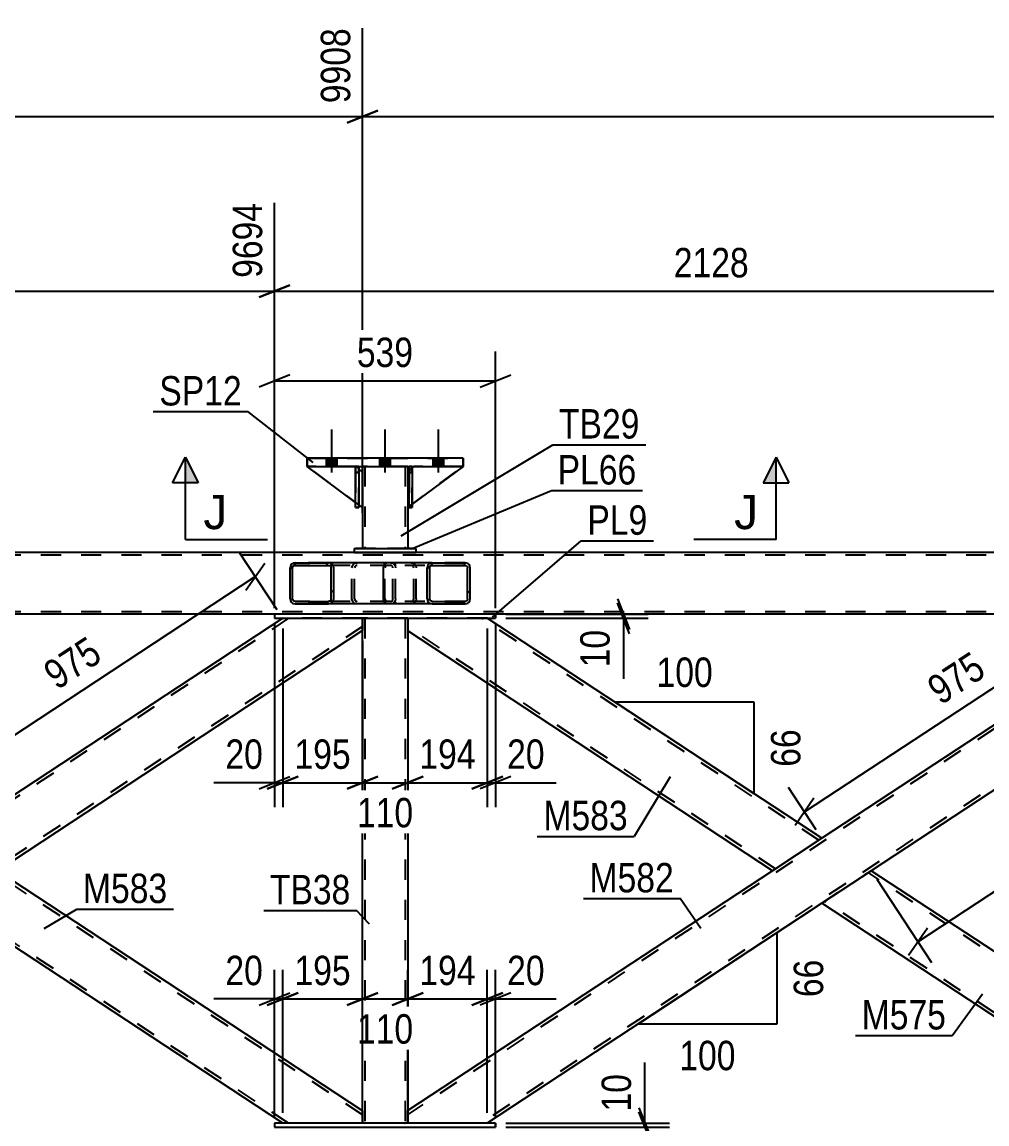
# Model space of a CAD drawing. Header units: millimetres. Extents: x -815 to 374, y -743 to 98.
# Drawn here: x -405.3 to -311.3, y -430.9 to -323.5 of the extents above; entities that cross this region are included whole.
import ezdxf

# ---------------------------------------------------------------- set-up
doc = ezdxf.new("R2010")
doc.units = ezdxf.units.MM
doc.linetypes.add('DXK_LINE_DOT2', pattern=[3.9198, 1.9599, -1.9599])
doc.styles.add('Arial', font='ARIAL.TTF', dxfattribs={"height": 0.2})
doc.styles.add('Arial Narrow', font='ARIALN.TTF', dxfattribs={"height": 0.2})

# ---------------------------------------------------------------- blocks, each defined once
blk = doc.blocks.new('Part-232933173-3023 - 2504')
at = {"color": 7, "linetype": 'DXK_LINE_DOT2'}
for p, q in [((-379.37, -381.63), (-454.17, -430.83)), ((-372.17, -381.63), (-379.95, -381.63)), ((-372.17, -382.44), (-445.72, -430.83)), ((-412.55, -403.07), (-417.35, -406.23)), ((-407.74, -406.23), (-412.55, -409.39)), ((-445.14, -430.83), (-454.75, -430.83))]:
    blk.add_line(p, q, dxfattribs=at)
at = {"color": 2, "linetype": 'Continuous'}
for p, q in [((-379.95, -381.63), (-412.55, -403.07)), ((-372.17, -381.63), (-372.17, -382.83)), ((-372.17, -382.83), (-407.74, -406.23)), ((-417.35, -406.23), (-454.75, -430.83)), ((-412.55, -409.39), (-445.14, -430.83))]:
    blk.add_line(p, q, dxfattribs=at)
blk = doc.blocks.new('Bolt-232933173-2515 - 2504')
at = {"linetype": 'Continuous'}
for points in [[(-375.69, -366.83), (-374.65, -366.83), (-374.65, -366.03), (-375.69, -366.03)], [(-375.69, -366.83), (-374.65, -366.83), (-374.65, -366.03), (-375.69, -366.03)], [(-375.69, -366.83), (-374.65, -366.83), (-374.65, -366.03), (-375.69, -366.03)], [(-370.49, -366.83), (-369.45, -366.83), (-369.45, -366.03), (-370.49, -366.03)], [(-370.49, -366.83), (-369.45, -366.83), (-369.45, -366.03), (-370.49, -366.03)], [(-365.29, -366.83), (-364.25, -366.83), (-364.25, -366.03), (-365.29, -366.03)], [(-365.29, -366.83), (-364.25, -366.83), (-364.25, -366.03), (-365.29, -366.03)], [(-365.29, -366.83), (-364.25, -366.83), (-364.25, -366.03), (-365.29, -366.03)]]:
    blk.add_hatch(color=1, dxfattribs=at).paths.add_polyline_path(points)
at = {"color": 1, "linetype": 'Continuous'}
for p, q in [((-375.17, -367.43), (-375.17, -363.23)), ((-375.17, -367.43), (-375.17, -363.23)), ((-375.17, -367.43), (-375.17, -363.23)), ((-369.97, -367.43), (-369.97, -363.23)), ((-369.97, -367.43), (-369.97, -363.23)), ((-364.77, -367.43), (-364.77, -363.23)), ((-364.77, -367.43), (-364.77, -363.23)), ((-364.77, -367.43), (-364.77, -363.23)), ((-375.69, -366.83), (-375.69, -366.03)), ((-375.69, -366.83), (-375.69, -366.03)), ((-375.69, -366.83), (-375.69, -366.03)), ((-374.65, -366.83), (-374.65, -366.03)), ((-374.65, -366.83), (-374.65, -366.03)), ((-374.65, -366.83), (-374.65, -366.03)), ((-370.49, -366.83), (-370.49, -366.03)), ((-370.49, -366.83), (-370.49, -366.03)), ((-369.45, -366.83), (-369.45, -366.03)), ((-369.45, -366.83), (-369.45, -366.03)), ((-365.29, -366.83), (-365.29, -366.03)), ((-365.29, -366.83), (-365.29, -366.03)), ((-365.29, -366.83), (-365.29, -366.03)), ((-364.25, -366.83), (-364.25, -366.03)), ((-364.25, -366.83), (-364.25, -366.03)), ((-364.25, -366.83), (-364.25, -366.03))]:
    blk.add_line(p, q, dxfattribs=at)
blk = doc.blocks.new('Part-232933173-2673 - 2504')
at = {"color": 7, "linetype": 'DXK_LINE_DOT2'}
for p, q in [((-367.64, -367.43), (-367.64, -366.83)), ((-367.64, -366.83), (-367.64, -366.83)), ((-367.64, -366.83), (-367.64, -370.83)), ((-367.64, -366.83), (-367.32, -366.83)), ((-367.32, -366.83), (-367.32, -367.43)), ((-367.32, -370.83), (-367.32, -366.83)), ((-367.64, -370.83), (-367.64, -367.43)), ((-367.64, -367.43), (-367.32, -367.43)), ((-367.32, -367.43), (-367.32, -370.83)), ((-367.64, -370.83), (-367.32, -370.83))]:
    blk.add_line(p, q, dxfattribs=at)
blk = doc.blocks.new('Part-232933173-2667 - 2504')
at = {"color": 2, "linetype": 'Continuous'}
for p, q in [((-372.84, -370.33), (-377.57, -366.83)), ((-372.17, -367.43), (-372.52, -367.07)), ((-372.17, -367.43), (-372.17, -370.83)), ((-372.17, -370.83), (-372.52, -370.56))]:
    blk.add_line(p, q, dxfattribs=at)
at = {"color": 7, "linetype": 'DXK_LINE_DOT2'}
for p, q in [((-372.77, -366.83), (-377.57, -366.83)), ((-372.52, -367.07), (-372.77, -366.83)), ((-372.52, -370.56), (-372.84, -370.33))]:
    blk.add_line(p, q, dxfattribs=at)
blk = doc.blocks.new('Part-232933173-2675 - 2504')
at = {"color": 2, "linetype": 'Continuous'}
for p, q in [((-372.97, -374.83), (-366.97, -374.83)), ((-372.97, -374.83), (-372.97, -375.23)), ((-372.97, -375.23), (-366.97, -375.23)), ((-366.97, -374.83), (-366.97, -375.23))]:
    blk.add_line(p, q, dxfattribs=at)
at = {"color": 7, "linetype": 'DXK_LINE_DOT2'}
for p, q in [((-366.97, -374.83), (-372.97, -374.83)), ((-372.97, -375.23), (-372.97, -375.23)), ((-372.97, -375.23), (-366.97, -375.23)), ((-366.97, -375.23), (-366.97, -375.23))]:
    blk.add_line(p, q, dxfattribs=at)
blk = doc.blocks.new('Part-232933173-2602 - 2504')
at = {"color": 7, "linetype": 'DXK_LINE_DOT2'}
for p, q in [((-95.8, -375.47), (-768.5, -375.47)), ((-95.8, -380.99), (-768.5, -380.99)), ((-359.21, -381.23), (-380.75, -381.23))]:
    blk.add_line(p, q, dxfattribs=at)
at = {"color": 2, "linetype": 'Continuous'}
for p, q in [((-95.8, -375.23), (-622.38, -375.23)), ((-380.75, -381.23), (-444.34, -381.23)), ((-295.62, -381.23), (-359.21, -381.23))]:
    blk.add_line(p, q, dxfattribs=at)
blk = doc.blocks.new('Part-232933173-2668 - 2504')
at = {"color": 7, "linetype": 'DXK_LINE_DOT2'}
for p, q in [((-372.17, -370.83), (-377.57, -366.83)), ((-377.57, -366.83), (-372.77, -366.83)), ((-372.77, -366.83), (-372.17, -367.43)), ((-372.17, -367.43), (-372.17, -370.83))]:
    blk.add_line(p, q, dxfattribs=at)
blk = doc.blocks.new('Part-232933173-2669 - 2504')
at = {"color": 7, "linetype": 'DXK_LINE_DOT2'}
for p, q in [((-367.77, -367.43), (-367.17, -366.83)), ((-367.32, -366.98), (-367.64, -367.3)), ((-362.37, -366.83), (-367.17, -366.83)), ((-367.77, -367.43), (-367.77, -370.83)), ((-367.77, -370.83), (-367.32, -370.5))]:
    blk.add_line(p, q, dxfattribs=at)
at = {"color": 2, "linetype": 'Continuous'}
for p, q in [((-367.17, -366.83), (-367.32, -366.98)), ((-362.37, -366.83), (-367.32, -370.5)), ((-367.64, -367.3), (-367.77, -367.43)), ((-367.77, -367.43), (-367.77, -370.83)), ((-367.77, -367.43), (-367.77, -367.43)), ((-367.64, -370.73), (-367.77, -370.83))]:
    blk.add_line(p, q, dxfattribs=at)
blk = doc.blocks.new('Part-232933173-2670 - 2504')
at = {"color": 7, "linetype": 'DXK_LINE_DOT2'}
for p, q in [((-367.17, -366.83), (-367.77, -367.43)), ((-367.77, -370.83), (-362.37, -366.83)), ((-367.77, -367.43), (-367.17, -366.83)), ((-362.37, -366.83), (-367.17, -366.83)), ((-367.77, -367.43), (-367.77, -370.83)), ((-367.77, -367.43), (-367.77, -367.43)), ((-367.77, -367.43), (-367.77, -370.83))]:
    blk.add_line(p, q, dxfattribs=at)
blk = doc.blocks.new('Part-232933173-2671 - 2504')
at = {"color": 2, "linetype": 'Continuous'}
for p, q in [((-367.32, -366.83), (-367.64, -366.83)), ((-367.64, -370.83), (-367.64, -366.83)), ((-367.32, -366.83), (-367.32, -366.83)), ((-367.32, -366.83), (-367.32, -370.83)), ((-367.32, -370.83), (-367.64, -370.83))]:
    blk.add_line(p, q, dxfattribs=at)
at = {"color": 7, "linetype": 'DXK_LINE_DOT2'}
for p, q in [((-367.64, -366.83), (-367.64, -367.43)), ((-367.32, -367.43), (-367.32, -366.83)), ((-367.32, -367.43), (-367.64, -367.43)), ((-367.64, -367.43), (-367.64, -370.83)), ((-367.32, -370.83), (-367.32, -367.43))]:
    blk.add_line(p, q, dxfattribs=at)
blk = doc.blocks.new('Part-232933173-2672 - 2504')
at = {"color": 2, "linetype": 'Continuous'}
for p, q in [((-372.52, -366.83), (-372.84, -366.83)), ((-372.84, -370.83), (-372.84, -366.83)), ((-372.52, -366.83), (-372.52, -366.83)), ((-372.52, -366.83), (-372.52, -370.83)), ((-372.52, -370.83), (-372.84, -370.83))]:
    blk.add_line(p, q, dxfattribs=at)
at = {"color": 7, "linetype": 'DXK_LINE_DOT2'}
for p, q in [((-372.84, -366.83), (-372.84, -367.43)), ((-372.52, -367.43), (-372.52, -366.83)), ((-372.52, -367.43), (-372.84, -367.43)), ((-372.84, -367.43), (-372.84, -370.83)), ((-372.52, -370.83), (-372.52, -367.43))]:
    blk.add_line(p, q, dxfattribs=at)
blk = doc.blocks.new('Part-232933173-2674 - 2504')
at = {"color": 7, "linetype": 'DXK_LINE_DOT2'}
for p, q in [((-372.84, -367.43), (-372.84, -366.83)), ((-372.84, -366.83), (-372.84, -366.83)), ((-372.84, -366.83), (-372.84, -370.83)), ((-372.84, -366.83), (-372.52, -366.83)), ((-372.52, -366.83), (-372.52, -367.43)), ((-372.52, -370.83), (-372.52, -366.83)), ((-372.84, -370.83), (-372.84, -367.43)), ((-372.84, -367.43), (-372.52, -367.43)), ((-372.52, -367.43), (-372.52, -370.83)), ((-372.84, -370.83), (-372.52, -370.83))]:
    blk.add_line(p, q, dxfattribs=at)
blk = doc.blocks.new('Part-232933173-2680 - 2504')
at = {"color": 2, "linetype": 'Continuous'}
for p, q in [((-362.37, -366.03), (-377.57, -366.03)), ((-377.57, -366.03), (-377.57, -366.83)), ((-377.57, -366.03), (-377.57, -366.03)), ((-362.37, -366.83), (-362.37, -366.03)), ((-362.37, -366.03), (-362.37, -366.03)), ((-377.57, -366.83), (-362.37, -366.83)), ((-377.57, -366.83), (-377.57, -366.83)), ((-362.37, -366.83), (-362.37, -366.83))]:
    blk.add_line(p, q, dxfattribs=at)
at = {"color": 7, "linetype": 'DXK_LINE_DOT2'}
for p, q in [((-377.57, -366.03), (-362.37, -366.03)), ((-377.57, -366.83), (-377.57, -366.03)), ((-362.37, -366.03), (-362.37, -366.83)), ((-377.57, -366.83), (-362.37, -366.83))]:
    blk.add_line(p, q, dxfattribs=at)
blk = doc.blocks.new('Part-232933173-2695 - 2504')
at = {"color": 2, "linetype": 'Continuous'}
for p, q in [((-372.17, -366.83), (-372.17, -367.43)), ((-367.77, -366.83), (-367.77, -367.43)), ((-372.17, -370.83), (-372.17, -374.83)), ((-367.77, -370.83), (-367.77, -374.83))]:
    blk.add_line(p, q, dxfattribs=at)
at = {"color": 7, "linetype": 'DXK_LINE_DOT2'}
for p, q in [((-367.77, -366.83), (-372.17, -366.83)), ((-371.93, -366.83), (-371.93, -374.83)), ((-368.01, -366.83), (-368.01, -374.83)), ((-372.17, -367.43), (-372.17, -370.83)), ((-367.77, -367.43), (-367.77, -370.83)), ((-367.77, -374.83), (-372.17, -374.83))]:
    blk.add_line(p, q, dxfattribs=at)
blk = doc.blocks.new('Part-232933173-2735 - 2504')
at = {"color": 2, "linetype": 'Continuous'}
for p, q in [((-380.75, -430.83), (-380.75, -431.23)), ((-359.21, -430.83), (-380.75, -430.83)), ((-380.75, -431.23), (-359.21, -431.23)), ((-359.21, -430.83), (-359.21, -431.23)), ((-359.21, -430.83), (-359.21, -430.83)), ((-359.21, -431.23), (-359.21, -431.23))]:
    blk.add_line(p, q, dxfattribs=at)
at = {"color": 7, "linetype": 'DXK_LINE_DOT2'}
for p, q in [((-380.75, -430.83), (-380.75, -431.23)), ((-359.21, -431.23), (-359.21, -430.83)), ((-359.21, -430.83), (-359.21, -430.83)), ((-359.21, -431.23), (-359.21, -431.23))]:
    blk.add_line(p, q, dxfattribs=at)
blk = doc.blocks.new('Part-232933173-2780 - 2504')
at = {"color": 2, "linetype": 'Continuous'}
for p, q in [((-380.75, -381.23), (-380.75, -381.63)), ((-359.21, -381.23), (-380.75, -381.23)), ((-359.21, -381.23), (-359.21, -381.63)), ((-359.21, -381.23), (-359.21, -381.23)), ((-380.75, -381.63), (-359.21, -381.63)), ((-359.21, -381.63), (-359.21, -381.63))]:
    blk.add_line(p, q, dxfattribs=at)
at = {"color": 7, "linetype": 'DXK_LINE_DOT2'}
for p, q in [((-380.75, -381.23), (-380.75, -381.63)), ((-359.21, -381.63), (-359.21, -381.23)), ((-359.21, -381.23), (-359.21, -381.23)), ((-359.21, -381.63), (-359.21, -381.63))]:
    blk.add_line(p, q, dxfattribs=at)
blk = doc.blocks.new('Part-232933173-2857 - 2504')
at = {"color": 7, "linetype": 'DXK_LINE_DOT2'}
for p, q in [((-367.77, -381.63), (-367.77, -382.84)), ((-360.01, -381.63), (-367.77, -381.63)), ((-327.7, -403.26), (-360.59, -381.63)), ((-331.93, -406.04), (-367.77, -382.46)), ((-367.77, -382.84), (-367.77, -382.84)), ((-327.99, -403.45), (-327.99, -403.45)), ((-327.7, -403.26), (-327.77, -403.3)), ((-327.73, -403.27), (-327.77, -403.3)), ((-327.77, -403.3), (-327.77, -403.3))]:
    blk.add_line(p, q, dxfattribs=at)
at = {"color": 2, "linetype": 'Continuous'}
for p, q in [((-327.41, -403.07), (-360.01, -381.63)), ((-332.22, -406.23), (-367.77, -382.84)), ((-327.41, -403.07), (-332.22, -406.23))]:
    blk.add_line(p, q, dxfattribs=at)
blk = doc.blocks.new('Part-232933173-2912 - 2504')
at = {"linetype": 'Continuous'}
h = blk.add_hatch(dxfattribs=at)
h.set_pattern_fill('', scale=0.7, style=0, pattern_type=0)
h.set_pattern_definition([(45, (-365.8334, -379.9305), (-1.57154, 1.57154), [])])
h.paths.add_polyline_path([(-365.87, -379.75), (-365.83, -379.93), (-365.72, -380.09), (-365.56, -380.19), (-365.37, -380.23), (-362.18, -380.23), (-361.99, -380.19), (-361.82, -380.09), (-361.71, -379.93), (-361.68, -379.75), (-361.68, -376.71), (-361.71, -376.52), (-361.82, -376.37), (-361.99, -376.26), (-362.18, -376.23), (-365.37, -376.23), (-365.56, -376.26), (-365.72, -376.37), (-365.83, -376.52), (-365.87, -376.71)])
h.paths.add_polyline_path([(-365.6, -376.62), (-365.55, -376.54), (-365.46, -376.49), (-365.37, -376.47), (-362.18, -376.47), (-362.08, -376.49), (-362, -376.54), (-361.95, -376.62), (-361.93, -376.71), (-361.93, -379.75), (-361.95, -379.84), (-362, -379.92), (-362.08, -379.97), (-362.18, -379.99), (-365.37, -379.99), (-365.46, -379.97), (-365.55, -379.92), (-365.6, -379.84), (-365.62, -379.75), (-365.62, -376.71)])
at = {"color": 2, "linetype": 'Continuous'}
for p, q in [((-370.11, -376.71), (-370.09, -376.52)), ((-370.11, -379.75), (-370.11, -376.71)), ((-370.09, -376.52), (-370.03, -376.37)), ((-370.03, -376.37), (-369.94, -376.26)), ((-369.94, -376.26), (-369.84, -376.23)), ((-365.37, -376.23), (-369.84, -376.23)), ((-365.83, -376.52), (-365.87, -376.71)), ((-365.87, -379.75), (-365.87, -376.71)), ((-365.62, -376.71), (-365.6, -376.62)), ((-365.62, -379.75), (-365.62, -376.71)), ((-365.6, -376.62), (-365.55, -376.54)), ((-365.37, -376.23), (-365.56, -376.26)), ((-365.55, -376.54), (-365.46, -376.49)), ((-365.46, -376.49), (-365.37, -376.47)), ((-365.37, -376.23), (-362.18, -376.23)), ((-365.37, -376.47), (-362.18, -376.47)), ((-361.99, -376.26), (-362.18, -376.23)), ((-362.18, -376.47), (-362.08, -376.49)), ((-362.08, -376.49), (-362, -376.54)), ((-362, -376.54), (-361.95, -376.62)), ((-361.95, -376.62), (-361.93, -376.71)), ((-361.93, -379.75), (-361.93, -376.71)), ((-361.68, -376.71), (-361.71, -376.52)), ((-361.68, -379.75), (-361.68, -376.71)), ((-370.09, -379.93), (-370.11, -379.75)), ((-370.03, -380.09), (-370.09, -379.93)), ((-369.94, -380.19), (-370.03, -380.09)), ((-365.87, -379.75), (-365.83, -379.93)), ((-365.6, -379.84), (-365.62, -379.75)), ((-365.55, -379.92), (-365.6, -379.84)), ((-365.46, -379.97), (-365.55, -379.92)), ((-365.37, -379.99), (-365.46, -379.97)), ((-365.37, -379.99), (-362.18, -379.99)), ((-362.08, -379.97), (-362.18, -379.99)), ((-362, -379.92), (-362.08, -379.97)), ((-361.95, -379.84), (-362, -379.92)), ((-361.93, -379.75), (-361.95, -379.84)), ((-361.71, -379.93), (-361.68, -379.75)), ((-369.84, -380.23), (-369.94, -380.19)), ((-365.37, -380.23), (-369.84, -380.23)), ((-365.56, -380.19), (-365.37, -380.23)), ((-365.37, -380.23), (-362.18, -380.23)), ((-362.18, -380.23), (-361.99, -380.19))]:
    blk.add_line(p, q, dxfattribs=at)
at = {"color": 7, "linetype": 'DXK_LINE_DOT2'}
for p, q in [((-369.97, -376.62), (-369.98, -376.71)), ((-369.98, -379.75), (-369.98, -376.71)), ((-369.94, -376.54), (-369.97, -376.62)), ((-369.89, -376.49), (-369.94, -376.54)), ((-369.84, -376.47), (-369.89, -376.49)), ((-362.18, -376.47), (-369.84, -376.47)), ((-368.94, -376.47), (-368.94, -376.23)), ((-367.43, -376.23), (-367.24, -376.26)), ((-367.34, -376.49), (-367.43, -376.47)), ((-367.26, -376.54), (-367.34, -376.49)), ((-367.2, -376.62), (-367.26, -376.54)), ((-367.18, -376.71), (-367.2, -376.62)), ((-367.18, -379.75), (-367.18, -376.71)), ((-366.97, -376.52), (-366.93, -376.71)), ((-366.93, -379.75), (-366.93, -376.71)), ((-362.18, -376.23), (-365.37, -376.23)), ((-369.98, -379.75), (-369.97, -379.84)), ((-369.97, -379.84), (-369.94, -379.92)), ((-369.94, -379.92), (-369.89, -379.97)), ((-369.89, -379.97), (-369.84, -379.99)), ((-362.18, -379.99), (-369.84, -379.99)), ((-368.94, -380.23), (-368.94, -379.99)), ((-367.43, -379.99), (-367.34, -379.97)), ((-367.34, -379.97), (-367.26, -379.92)), ((-367.26, -379.92), (-367.2, -379.84)), ((-367.2, -379.84), (-367.18, -379.75)), ((-366.93, -379.75), (-366.97, -379.93)), ((-367.24, -380.19), (-367.43, -380.23)), ((-362.18, -380.23), (-365.37, -380.23))]:
    blk.add_line(p, q, dxfattribs=at)
for centre, start, end in [((-367.42, -376.72), 23.8951, 68.8487), ((-367.42, -379.73), 291.1513, 336.1049)]:
    blk.add_arc(centre, 0.492, start, end, dxfattribs=at)
at = {"color": 2, "linetype": 'Continuous'}
for centre, start, end in [((-365.38, -376.72), 111.1513, 156.1049), ((-362.16, -376.72), 23.8951, 68.8487), ((-365.38, -379.73), 203.8951, 248.8487), ((-362.16, -379.73), 291.1513, 336.1049)]:
    blk.add_arc(centre, 0.492, start, end, dxfattribs=at)
blk = doc.blocks.new('Part-232933173-2917 - 2504')
at = {"linetype": 'Continuous'}
h = blk.add_hatch(dxfattribs=at)
h.set_pattern_fill('', scale=0.7, style=0, pattern_type=0)
h.set_pattern_definition([(45, (-379.1925, -379.9305), (-1.57154, 1.57154), [])])
h.paths.add_polyline_path([(-379.23, -379.75), (-379.19, -379.93), (-379.08, -380.09), (-378.92, -380.19), (-378.72, -380.23), (-375.49, -380.23), (-375.29, -380.19), (-375.12, -380.09), (-375.01, -379.93), (-374.97, -379.75), (-374.97, -376.71), (-375.01, -376.52), (-375.12, -376.37), (-375.29, -376.26), (-375.49, -376.23), (-378.72, -376.23), (-378.92, -376.26), (-379.08, -376.37), (-379.19, -376.52), (-379.23, -376.71)])
h.paths.add_polyline_path([(-378.96, -376.62), (-378.9, -376.54), (-378.82, -376.49), (-378.72, -376.47), (-375.49, -376.47), (-375.39, -376.49), (-375.3, -376.54), (-375.25, -376.62), (-375.23, -376.71), (-375.23, -379.75), (-375.25, -379.84), (-375.3, -379.92), (-375.39, -379.97), (-375.49, -379.99), (-378.72, -379.99), (-378.82, -379.97), (-378.9, -379.92), (-378.96, -379.84), (-378.98, -379.75), (-378.98, -376.71)])
at = {"color": 2, "linetype": 'Continuous'}
for p, q in [((-379.19, -376.52), (-379.23, -376.71)), ((-379.23, -379.75), (-379.23, -376.71)), ((-378.98, -376.71), (-378.96, -376.62)), ((-378.98, -379.75), (-378.98, -376.71)), ((-378.96, -376.62), (-378.9, -376.54)), ((-378.72, -376.23), (-378.92, -376.26)), ((-378.9, -376.54), (-378.82, -376.49)), ((-378.82, -376.49), (-378.72, -376.47)), ((-378.72, -376.23), (-375.49, -376.23)), ((-378.72, -376.47), (-375.49, -376.47)), ((-369.84, -376.23), (-375.49, -376.23)), ((-375.29, -376.26), (-375.49, -376.23)), ((-375.49, -376.47), (-375.39, -376.49)), ((-375.39, -376.49), (-375.3, -376.54)), ((-375.3, -376.54), (-375.25, -376.62)), ((-375.25, -376.62), (-375.23, -376.71)), ((-375.23, -379.75), (-375.23, -376.71)), ((-374.97, -376.71), (-375.01, -376.52)), ((-374.97, -379.75), (-374.97, -376.71)), ((-379.23, -379.75), (-379.19, -379.93)), ((-378.96, -379.84), (-378.98, -379.75)), ((-378.9, -379.92), (-378.96, -379.84)), ((-378.82, -379.97), (-378.9, -379.92)), ((-378.72, -379.99), (-378.82, -379.97)), ((-378.72, -379.99), (-375.49, -379.99)), ((-375.39, -379.97), (-375.49, -379.99)), ((-375.3, -379.92), (-375.39, -379.97)), ((-375.25, -379.84), (-375.3, -379.92)), ((-375.23, -379.75), (-375.25, -379.84)), ((-375.01, -379.93), (-374.97, -379.75)), ((-378.92, -380.19), (-378.72, -380.23)), ((-378.72, -380.23), (-375.49, -380.23)), ((-375.49, -380.23), (-375.29, -380.19)), ((-369.84, -380.23), (-375.49, -380.23))]:
    blk.add_line(p, q, dxfattribs=at)
at = {"color": 7, "linetype": 'DXK_LINE_DOT2'}
for p, q in [((-375.49, -376.23), (-378.72, -376.23)), ((-369.45, -376.47), (-378.72, -376.47)), ((-373.2, -376.71), (-373.16, -376.52)), ((-373.2, -379.75), (-373.2, -376.71)), ((-372.93, -376.62), (-372.94, -376.71)), ((-372.94, -379.75), (-372.94, -376.71)), ((-372.87, -376.54), (-372.93, -376.62)), ((-372.88, -376.26), (-372.69, -376.23)), ((-372.79, -376.49), (-372.87, -376.54)), ((-372.69, -376.47), (-372.79, -376.49)), ((-369.45, -376.23), (-369.84, -376.23)), ((-369.45, -376.23), (-369.26, -376.26)), ((-369.36, -376.49), (-369.45, -376.47)), ((-369.27, -376.54), (-369.36, -376.49)), ((-369.22, -376.62), (-369.27, -376.54)), ((-369.2, -376.71), (-369.22, -376.62)), ((-369.2, -379.75), (-369.2, -376.71)), ((-368.98, -376.52), (-368.94, -376.71)), ((-368.94, -379.75), (-368.94, -376.71)), ((-369.45, -379.99), (-378.72, -379.99)), ((-373.16, -379.93), (-373.2, -379.75)), ((-372.94, -379.75), (-372.93, -379.84)), ((-372.93, -379.84), (-372.87, -379.92)), ((-372.87, -379.92), (-372.85, -379.93)), ((-372.85, -379.93), (-372.79, -379.97)), ((-372.79, -379.97), (-372.69, -379.99)), ((-369.45, -379.99), (-369.36, -379.97)), ((-369.36, -379.97), (-369.27, -379.92)), ((-369.27, -379.92), (-369.22, -379.84)), ((-369.22, -379.84), (-369.2, -379.75)), ((-368.94, -379.75), (-368.98, -379.93)), ((-375.49, -380.23), (-378.72, -380.23)), ((-372.69, -380.23), (-372.88, -380.19)), ((-369.45, -380.23), (-369.84, -380.23)), ((-369.26, -380.19), (-369.45, -380.23))]:
    blk.add_line(p, q, dxfattribs=at)
at = {"color": 2, "linetype": 'Continuous'}
for centre, start, end in [((-378.74, -376.73), 110.7583, 155.68), ((-375.47, -376.73), 24.32, 69.2417), ((-378.74, -379.73), 204.32, 249.2417), ((-375.47, -379.73), 290.7583, 335.68)]:
    blk.add_arc(centre, 0.496, start, end, dxfattribs=at)
at = {"color": 7, "linetype": 'DXK_LINE_DOT2'}
for centre, start, end in [((-372.71, -376.73), 110.7583, 155.68), ((-369.43, -376.73), 24.32, 69.2417), ((-372.71, -379.73), 204.32, 249.2417), ((-369.43, -379.73), 290.7583, 335.68)]:
    blk.add_arc(centre, 0.496, start, end, dxfattribs=at)
blk = doc.blocks.new('Part-232933173-2938 - 2504')
at = {"color": 2, "linetype": 'Continuous'}
for p, q in [((-372.17, -430.83), (-372.17, -381.63)), ((-367.77, -381.63), (-367.77, -430.83)), ((-367.77, -430.83), (-372.17, -430.83))]:
    blk.add_line(p, q, dxfattribs=at)
at = {"color": 7, "linetype": 'DXK_LINE_DOT2'}
for p, q in [((-367.77, -381.63), (-372.17, -381.63)), ((-372.17, -381.63), (-372.17, -381.63)), ((-372.17, -381.63), (-372.17, -381.63)), ((-371.93, -381.63), (-371.93, -430.83)), ((-368.01, -381.63), (-368.01, -430.83)), ((-367.77, -381.63), (-367.77, -381.63)), ((-367.77, -381.63), (-367.77, -381.63)), ((-368.06, -430.83), (-368.03, -430.83)), ((-368.03, -430.83), (-368.06, -430.83)), ((-368.03, -430.83), (-368.01, -430.83)), ((-368.01, -430.83), (-368.03, -430.83))]:
    blk.add_line(p, q, dxfattribs=at)
blk = doc.blocks.new('Part-232933173-3018 - 2504')
at = {"color": 2, "linetype": 'Continuous'}
for p, q in [((-412.55, -409.39), (-407.74, -406.23)), ((-372.17, -429.63), (-407.74, -406.23)), ((-379.95, -430.83), (-412.55, -409.39)), ((-372.17, -429.63), (-372.17, -430.83))]:
    blk.add_line(p, q, dxfattribs=at)
at = {"color": 7, "linetype": 'DXK_LINE_DOT2'}
for p, q in [((-407.79, -406.26), (-408.32, -406.61)), ((-408.32, -406.61), (-408.32, -406.61)), ((-372.17, -430.01), (-408.03, -406.42)), ((-411.96, -409), (-411.96, -409)), ((-412.26, -409.2), (-412.23, -409.18)), ((-379.37, -430.83), (-412.26, -409.2)), ((-372.17, -430.83), (-379.95, -430.83))]:
    blk.add_line(p, q, dxfattribs=at)
blk = doc.blocks.new('Part-232933173-3028 - 2504')
at = {"color": 2, "linetype": 'Continuous'}
for p, q in [((-327.41, -409.39), (-322.61, -406.23)), ((-285.21, -430.83), (-322.61, -406.23)), ((-294.82, -430.83), (-327.41, -409.39))]:
    blk.add_line(p, q, dxfattribs=at)
at = {"color": 7, "linetype": 'DXK_LINE_DOT2'}
for p, q in [((-322.65, -406.26), (-323.19, -406.61)), ((-323.19, -406.61), (-323.19, -406.61)), ((-285.79, -430.83), (-322.9, -406.42)), ((-326.83, -409), (-326.83, -409)), ((-327.12, -409.2), (-327.1, -409.18)), ((-294.24, -430.83), (-327.12, -409.2)), ((-294.82, -430.83), (-285.21, -430.83))]:
    blk.add_line(p, q, dxfattribs=at)
blk = doc.blocks.new('Part-232933173-3033 - 2504')
at = {"color": 7, "linetype": 'DXK_LINE_DOT2'}
for p, q in [((-294.24, -381.63), (-367.77, -430)), ((-285.79, -381.63), (-360.59, -430.83)), ((-285.21, -381.63), (-294.82, -381.63)), ((-327.41, -403.07), (-332.22, -406.23)), ((-322.61, -406.23), (-327.41, -409.39)), ((-367.77, -430.83), (-367.77, -429.61)), ((-367.77, -429.61), (-367.77, -429.61)), ((-367.77, -429.61), (-367.77, -429.61)), ((-360.01, -430.83), (-367.77, -430.83))]:
    blk.add_line(p, q, dxfattribs=at)
at = {"color": 2, "linetype": 'Continuous'}
for p, q in [((-294.82, -381.63), (-327.41, -403.07)), ((-285.21, -381.63), (-322.61, -406.23)), ((-332.22, -406.23), (-367.77, -429.61)), ((-327.41, -409.39), (-360.01, -430.83))]:
    blk.add_line(p, q, dxfattribs=at)
blk = doc.blocks.new('StraightDimension-232933173-3264 - 2504')
at = {"color": 7, "linetype": 'Continuous'}
for p, q in [((-372.17, -371.34), (-372.17, -324.12)), ((-370.67, -332.13), (-373.67, -333.33)), ((-372.17, -332.73), (-201.9, -332.73))]:
    blk.add_line(p, q, dxfattribs=at)
blk = doc.blocks.new('StraightDimension-232933173-24974 - 2504')
at = {"color": 7, "linetype": 'Continuous'}
for p, q in [((-380.5, -380.79), (-384.19, -375.19)), ((-383.54, -378.9), (-381.7, -376.25)), ((-415.21, -399.01), (-382.62, -377.57)), ((-413.1, -402.23), (-416.78, -396.63)), ((-414.29, -397.69), (-416.14, -400.34))]:
    blk.add_line(p, q, dxfattribs=at)
at = {"color": 0}
blk.add_wipeout([(-396.54, -385.83), (-398.85, -382.32), (-404.43, -385.99), (-402.12, -389.5)], dxfattribs=at)
at = {"color": 3, "style": 'Arial Narrow'}
blk.add_text('975', height=2.863, rotation=33.3347, dxfattribs=at).set_placement((-401.95, -388.67))
blk = doc.blocks.new('StraightDimension-232933173-14647 - 2504')
at = {"color": 7, "linetype": 'Continuous'}
for p, q in [((-380.75, -382.23), (-380.75, -400.05)), ((-379.95, -382.63), (-379.95, -400.05)), ((-382.25, -398.25), (-379.25, -397.05)), ((-378.45, -397.05), (-381.45, -398.25)), ((-380.75, -397.65), (-386.66, -397.65)), ((-380.75, -397.65), (-386.66, -397.65)), ((-380.75, -397.65), (-379.95, -397.65))]:
    blk.add_line(p, q, dxfattribs=at)
at = {"color": 0}
blk.add_wipeout([(-381.28, -396.9), (-381.28, -392.7), (-386.13, -392.7), (-386.13, -396.9)], dxfattribs=at)
at = {"color": 3, "style": 'Arial Narrow'}
blk.add_text('20', height=2.863, dxfattribs=at).set_placement((-385.53, -396.3))
blk = doc.blocks.new('StraightDimension-232933173-14643 - 2504')
at = {"color": 7, "linetype": 'Continuous'}
for p, q in [((-359.21, -382.23), (-359.21, -400.05)), ((-360.01, -382.63), (-360.01, -400.05)), ((-361.51, -398.25), (-358.51, -397.05)), ((-357.71, -397.05), (-360.71, -398.25)), ((-360.01, -397.65), (-359.21, -397.65)), ((-359.21, -397.65), (-353.3, -397.65)), ((-359.21, -397.65), (-353.3, -397.65))]:
    blk.add_line(p, q, dxfattribs=at)
at = {"color": 0}
blk.add_wipeout([(-353.83, -396.9), (-353.83, -392.7), (-358.68, -392.7), (-358.68, -396.9)], dxfattribs=at)
at = {"color": 3, "style": 'Arial Narrow'}
blk.add_text('20', height=2.863, dxfattribs=at).set_placement((-358.08, -396.3))
blk = doc.blocks.new('StraightDimension-232933173-25016 - 2504')
at = {"color": 7, "linetype": 'Continuous'}
for p, q in [((-284.66, -382.46), (-279.33, -390.56)), ((-281.57, -389.88), (-279.73, -387.23)), ((-318.05, -413.16), (-280.65, -388.56)), ((-322.06, -407.06), (-316.73, -415.16)), ((-317.13, -411.83), (-318.97, -414.48))]:
    blk.add_line(p, q, dxfattribs=at)
at = {"color": 0}
blk.add_wipeout([(-296.21, -397.89), (-298.51, -394.38), (-305.63, -399.06), (-303.32, -402.57)], dxfattribs=at)
at = {"color": 3, "style": 'Arial Narrow'}
blk.add_text('1119', height=2.863, rotation=33.3347, dxfattribs=at).set_placement((-303.15, -401.74))
blk = doc.blocks.new('StraightDimension-232933173-14646 - 2504')
at = {"color": 7, "linetype": 'Continuous'}
for p, q in [((-379.95, -382.63), (-379.95, -400.05)), ((-372.17, -383.83), (-372.17, -400.05)), ((-381.45, -398.25), (-378.45, -397.05)), ((-370.67, -397.05), (-373.67, -398.25)), ((-379.95, -397.65), (-372.17, -397.65))]:
    blk.add_line(p, q, dxfattribs=at)
at = {"color": 0}
blk.add_wipeout([(-372.72, -396.9), (-372.72, -392.7), (-379.4, -392.7), (-379.4, -396.9)], dxfattribs=at)
at = {"color": 3, "style": 'Arial Narrow'}
blk.add_text('195', height=2.863, dxfattribs=at).set_placement((-378.8, -396.3))
blk = doc.blocks.new('StraightDimension-232933173-3233 - 2504')
at = {"color": 7, "linetype": 'Continuous'}
for p, q in [((-347.34, -379.73), (-346.14, -382.73)), ((-346.14, -383.13), (-347.34, -380.13)), ((-358.21, -381.23), (-344.34, -381.23)), ((-346.74, -381.63), (-346.74, -381.23)), ((-358.21, -381.63), (-344.34, -381.63)), ((-346.74, -381.63), (-346.74, -387.53)), ((-346.74, -381.63), (-346.74, -387.53))]:
    blk.add_line(p, q, dxfattribs=at)
at = {"color": 0}
blk.add_wipeout([(-347.49, -382.15), (-351.69, -382.15), (-351.69, -387.01), (-347.49, -387.01)], dxfattribs=at)
at = {"color": 3, "style": 'Arial Narrow'}
blk.add_text('10', height=2.863, rotation=90.0002, dxfattribs=at).set_placement((-348.09, -386.41))
blk = doc.blocks.new('StraightDimension-232933173-3273 - 2504')
at = {"color": 7, "linetype": 'Continuous'}
for p, q in [((-372.17, -371.34), (-372.17, -324.12)), ((-627.58, -332.73), (-372.17, -332.73)), ((-373.67, -333.33), (-370.67, -332.13))]:
    blk.add_line(p, q, dxfattribs=at)
at = {"color": 0, "linetype": 'Continuous'}
blk.add_wipeout([(-372.77, -323.52), (-376.97, -323.52), (-376.97, -332.03), (-372.77, -332.03)], dxfattribs=at)
at = {"color": 3, "linetype": 'Continuous', "style": 'Arial Narrow'}
blk.add_text('9908', height=2.863, rotation=90.0002, dxfattribs=at).set_placement((-373.37, -331.43))
blk = doc.blocks.new('StraightDimension-232933173-3396 - 2504')
at = {"color": 7, "linetype": 'Continuous'}
for p, q in [((-344.66, -430.83), (-344.66, -424.92)), ((-344.66, -430.83), (-344.66, -424.92)), ((-345.26, -429.33), (-344.06, -432.33)), ((-344.06, -432.73), (-345.26, -429.73)), ((-358.21, -430.83), (-342.26, -430.83)), ((-358.21, -431.23), (-342.26, -431.23)), ((-344.66, -431.23), (-344.66, -430.83))]:
    blk.add_line(p, q, dxfattribs=at)
at = {"color": 0}
blk.add_wipeout([(-345.41, -425.44), (-349.61, -425.44), (-349.61, -430.3), (-345.41, -430.3)], dxfattribs=at)
at = {"color": 3, "style": 'Arial Narrow'}
blk.add_text('10', height=2.863, rotation=90.0002, dxfattribs=at).set_placement((-346.01, -429.7))
blk = doc.blocks.new('StraightDimension-232933173-25116 - 2504')
at = {"color": 7, "linetype": 'Continuous'}
for p, q in [((-295.62, -380.23), (-295.62, -339.31)), ((-380.75, -380.23), (-380.75, -341.13)), ((-379.25, -349.15), (-382.25, -350.35)), ((-380.75, -349.75), (-295.62, -349.75)), ((-297.12, -350.35), (-294.12, -349.15))]:
    blk.add_line(p, q, dxfattribs=at)
at = {"color": 0}
blk.add_wipeout([(-333.93, -349), (-333.93, -344.8), (-342.44, -344.8), (-342.44, -349)], dxfattribs=at)
at = {"color": 3, "style": 'Arial Narrow'}
blk.add_text('2128', height=2.863, dxfattribs=at).set_placement((-341.84, -348.4))
at = {"color": 0, "linetype": 'Continuous'}
blk.add_wipeout([(-296.22, -338.71), (-300.42, -338.71), (-300.42, -349.05), (-296.22, -349.05)], dxfattribs=at)
at = {"color": 3, "linetype": 'Continuous', "style": 'Arial Narrow'}
blk.add_text('11822', height=2.863, rotation=90.0002, dxfattribs=at).set_placement((-296.82, -348.45))
blk = doc.blocks.new('StraightDimension-232933173-14558 - 2504')
at = {"color": 7, "linetype": 'Continuous'}
for p, q in [((-380.75, -430.23), (-380.75, -415.88)), ((-379.95, -429.83), (-379.95, -415.88)), ((-380.75, -418.73), (-386.66, -418.73)), ((-380.75, -418.73), (-386.66, -418.73)), ((-382.25, -419.33), (-379.25, -418.13)), ((-378.45, -418.13), (-381.45, -419.33)), ((-380.75, -418.73), (-379.95, -418.73))]:
    blk.add_line(p, q, dxfattribs=at)
at = {"color": 0}
blk.add_wipeout([(-381.28, -417.98), (-381.28, -413.78), (-386.13, -413.78), (-386.13, -417.98)], dxfattribs=at)
at = {"color": 3, "style": 'Arial Narrow'}
blk.add_text('20', height=2.863, dxfattribs=at).set_placement((-385.53, -417.38))
blk = doc.blocks.new('AngleDimension-232933173-3784 - 2504')
at = {"color": 7, "linetype": 'Continuous'}
for p, q in [((-328.4, -410.03), (-331.79, -412.27)), ((-331.79, -412.27), (-345.32, -421.17)), ((-331.79, -412.27), (-331.79, -421.17)), ((-331.79, -421.17), (-345.32, -421.17))]:
    blk.add_line(p, q, dxfattribs=at)
at = {"color": 0}
for points in [[(-326.69, -414.29), (-330.89, -414.29), (-330.89, -419.15), (-326.69, -419.15)], [(-335.21, -426.27), (-335.21, -422.07), (-341.9, -422.07), (-341.9, -426.27)]]:
    blk.add_wipeout(points, dxfattribs=at)
at = {"color": 3, "style": 'Arial Narrow'}
blk.add_text('66', height=2.863, rotation=90.0002, dxfattribs=at).set_placement((-327.29, -418.55))
blk.add_text('100', height=2.863, dxfattribs=at).set_placement((-341.3, -425.67))
blk = doc.blocks.new('StraightDimension-232933173-4253 - 2504')
at = {"color": 7, "linetype": 'Continuous'}
for p, q in [((-380.75, -380.63), (-380.75, -355.64)), ((-359.21, -380.63), (-359.21, -355.64)), ((-379.25, -357.89), (-382.25, -359.09)), ((-380.75, -358.49), (-359.21, -358.49)), ((-360.71, -359.09), (-357.71, -357.89))]:
    blk.add_line(p, q, dxfattribs=at)
at = {"color": 0}
blk.add_wipeout([(-366.64, -357.74), (-366.64, -353.54), (-373.32, -353.54), (-373.32, -357.74)], dxfattribs=at)
at = {"color": 3, "style": 'Arial Narrow'}
blk.add_text('539', height=2.863, dxfattribs=at).set_placement((-372.72, -357.14))
blk = doc.blocks.new('StraightDimension-232933173-14554 - 2504')
at = {"color": 7, "linetype": 'Continuous'}
for p, q in [((-360.01, -429.83), (-360.01, -415.88)), ((-359.21, -430.23), (-359.21, -415.88)), ((-361.51, -419.33), (-358.51, -418.13)), ((-357.71, -418.13), (-360.71, -419.33)), ((-360.01, -418.73), (-359.21, -418.73)), ((-359.21, -418.73), (-353.3, -418.73)), ((-359.21, -418.73), (-353.3, -418.73))]:
    blk.add_line(p, q, dxfattribs=at)
at = {"color": 0}
blk.add_wipeout([(-353.82, -417.98), (-353.82, -413.78), (-358.68, -413.78), (-358.68, -417.98)], dxfattribs=at)
at = {"color": 3, "style": 'Arial Narrow'}
blk.add_text('20', height=2.863, dxfattribs=at).set_placement((-358.08, -417.38))
blk = doc.blocks.new('StraightDimension-232933173-14555 - 2504')
at = {"color": 7, "linetype": 'Continuous'}
for p, q in [((-367.77, -428.61), (-367.77, -415.88)), ((-360.01, -429.83), (-360.01, -415.88)), ((-369.27, -419.33), (-366.27, -418.13)), ((-367.77, -418.73), (-360.01, -418.73)), ((-358.51, -418.13), (-361.51, -419.33))]:
    blk.add_line(p, q, dxfattribs=at)
at = {"color": 0}
blk.add_wipeout([(-360.54, -417.98), (-360.54, -413.78), (-367.23, -413.78), (-367.23, -417.98)], dxfattribs=at)
at = {"color": 3, "style": 'Arial Narrow'}
blk.add_text('194', height=2.863, dxfattribs=at).set_placement((-366.63, -417.38))
blk = doc.blocks.new('StraightDimension-232933173-14556 - 2504')
at = {"color": 7, "linetype": 'Continuous'}
for p, q in [((-372.17, -428.63), (-372.17, -416.33)), ((-367.77, -428.61), (-367.77, -416.33)), ((-373.67, -419.33), (-370.67, -418.13)), ((-372.17, -418.73), (-367.77, -418.73)), ((-366.27, -418.13), (-369.27, -419.33))]:
    blk.add_line(p, q, dxfattribs=at)
at = {"color": 0}
blk.add_wipeout([(-366.63, -423.68), (-366.63, -419.48), (-373.31, -419.48), (-373.31, -423.68)], dxfattribs=at)
at = {"color": 3, "style": 'Arial Narrow'}
blk.add_text('110', height=2.863, dxfattribs=at).set_placement((-372.71, -423.08))
blk = doc.blocks.new('StraightDimension-232933173-14557 - 2504')
at = {"color": 7, "linetype": 'Continuous'}
for p, q in [((-379.95, -429.83), (-379.95, -415.88)), ((-372.17, -428.63), (-372.17, -415.88)), ((-381.45, -419.33), (-378.45, -418.13)), ((-379.95, -418.73), (-372.17, -418.73)), ((-370.67, -418.13), (-373.67, -419.33))]:
    blk.add_line(p, q, dxfattribs=at)
at = {"color": 0}
blk.add_wipeout([(-372.72, -417.98), (-372.72, -413.78), (-379.4, -413.78), (-379.4, -417.98)], dxfattribs=at)
at = {"color": 3, "style": 'Arial Narrow'}
blk.add_text('195', height=2.863, dxfattribs=at).set_placement((-378.8, -417.38))
blk = doc.blocks.new('StraightDimension-232933173-14644 - 2504')
at = {"color": 7, "linetype": 'Continuous'}
for p, q in [((-360.01, -382.63), (-360.01, -400.05)), ((-367.77, -383.84), (-367.77, -400.05)), ((-369.27, -398.25), (-366.27, -397.05)), ((-358.51, -397.05), (-361.51, -398.25)), ((-367.77, -397.65), (-360.01, -397.65))]:
    blk.add_line(p, q, dxfattribs=at)
at = {"color": 0}
blk.add_wipeout([(-360.55, -396.9), (-360.55, -392.7), (-367.23, -392.7), (-367.23, -396.9)], dxfattribs=at)
at = {"color": 3, "style": 'Arial Narrow'}
blk.add_text('194', height=2.863, dxfattribs=at).set_placement((-366.63, -396.3))
blk = doc.blocks.new('StraightDimension-232933173-14645 - 2504')
at = {"color": 7, "linetype": 'Continuous'}
for p, q in [((-372.17, -383.83), (-372.17, -400.5)), ((-367.77, -383.84), (-367.77, -400.5)), ((-373.67, -398.25), (-370.67, -397.05)), ((-366.27, -397.05), (-369.27, -398.25)), ((-372.17, -397.65), (-367.77, -397.65))]:
    blk.add_line(p, q, dxfattribs=at)
at = {"color": 0}
blk.add_wipeout([(-366.63, -402.6), (-366.63, -398.4), (-373.31, -398.4), (-373.31, -402.6)], dxfattribs=at)
at = {"color": 3, "style": 'Arial Narrow'}
blk.add_text('110', height=2.863, dxfattribs=at).set_placement((-372.71, -402))
blk = doc.blocks.new('AngleDimension-232933173-21320 - 2504')
at = {"color": 7, "linetype": 'Continuous'}
for p, q in [((-344.73, -391.68), (-347.54, -389.82)), ((-334.01, -389.82), (-347.54, -389.82)), ((-334.01, -398.73), (-347.54, -389.82)), ((-334.01, -398.73), (-334.01, -389.82))]:
    blk.add_line(p, q, dxfattribs=at)
at = {"color": 0}
for points in [[(-337.43, -388.92), (-337.43, -384.72), (-344.12, -384.72), (-344.12, -388.92)], [(-328.91, -391.85), (-333.11, -391.85), (-333.11, -396.7), (-328.91, -396.7)]]:
    blk.add_wipeout(points, dxfattribs=at)
at = {"color": 3, "style": 'Arial Narrow'}
blk.add_text('100', height=2.863, dxfattribs=at).set_placement((-343.52, -388.32))
blk.add_text('66', height=2.863, rotation=90.0002, dxfattribs=at).set_placement((-329.51, -396.1))
blk = doc.blocks.new('StraightDimension-232933173-25006 - 2504')
at = {"color": 7, "linetype": 'Continuous'}
for p, q in [((-295.37, -380.79), (-298.08, -376.67)), ((-297.43, -380.38), (-295.59, -377.73)), ((-329.1, -400.49), (-296.51, -379.05)), ((-327.96, -402.23), (-330.67, -398.11)), ((-328.18, -399.17), (-330.03, -401.82))]:
    blk.add_line(p, q, dxfattribs=at)
at = {"color": 0}
blk.add_wipeout([(-310.43, -387.31), (-312.74, -383.8), (-318.32, -387.48), (-316.01, -390.98)], dxfattribs=at)
at = {"color": 3, "style": 'Arial Narrow'}
blk.add_text('975', height=2.863, rotation=33.3347, dxfattribs=at).set_placement((-315.84, -390.15))
blk = doc.blocks.new('StraightDimension-232933173-25117 - 2504')
at = {"color": 7, "linetype": 'Continuous'}
for p, q in [((-465.89, -380.23), (-465.89, -341.13)), ((-380.75, -380.23), (-380.75, -341.13)), ((-464.39, -349.15), (-467.39, -350.35)), ((-465.89, -349.75), (-380.75, -349.75)), ((-382.25, -350.35), (-379.25, -349.15))]:
    blk.add_line(p, q, dxfattribs=at)
at = {"color": 0}
blk.add_wipeout([(-419.06, -349), (-419.06, -344.8), (-427.58, -344.8), (-427.58, -349)], dxfattribs=at)
at = {"color": 3, "style": 'Arial Narrow'}
blk.add_text('2128', height=2.863, dxfattribs=at).set_placement((-426.98, -348.4))
at = {"color": 0, "linetype": 'Continuous'}
blk.add_wipeout([(-381.35, -340.53), (-385.55, -340.53), (-385.55, -349.05), (-381.35, -349.05)], dxfattribs=at)
at = {"color": 3, "linetype": 'Continuous', "style": 'Arial Narrow'}
blk.add_text('9694', height=2.863, rotation=90.0002, dxfattribs=at).set_placement((-381.95, -348.45))
blk = doc.blocks.new('Mark-232933173-2853 - 2504')
at = {"color": 30, "linetype": 'Continuous'}
for p in [(-342.19, -397.08), (-355.14, -402.88)]:
    blk.add_line(p, (-345.71, -402.88), dxfattribs=at)
at = {"color": 0}
blk.add_wipeout([(-346.31, -402.28), (-346.31, -399.28), (-354.54, -399.28), (-354.54, -402.28)], dxfattribs=at)
blk.add_wipeout([(-346.31, -402.28), (-346.31, -399.28), (-354.54, -399.28), (-354.54, -402.28)], dxfattribs=at)
at = {"color": 3, "style": 'Arial Narrow'}
blk.add_text('M583', height=2.863, dxfattribs=at).set_placement((-354.54, -402.28))
blk = doc.blocks.new('Mark-232933173-2676 - 2504')
at = {"color": 30, "linetype": 'Continuous'}
for p in [(-392.57, -361.49), (-376.99, -366.46)]:
    blk.add_line(p, (-383.33, -361.49), dxfattribs=at)
at = {"color": 0}
blk.add_wipeout([(-383.93, -360.89), (-383.93, -357.89), (-391.97, -357.89), (-391.97, -360.89)], dxfattribs=at)
blk.add_wipeout([(-383.93, -360.89), (-383.93, -357.89), (-391.97, -357.89), (-391.97, -360.89)], dxfattribs=at)
at = {"color": 3, "style": 'Arial Narrow'}
blk.add_text('SP12', height=2.863, dxfattribs=at).set_placement((-391.97, -360.89))
blk = doc.blocks.new('Mark-232933173-2691 - 2504')
at = {"color": 30, "linetype": 'Continuous'}
for p, q in [((-368.4, -373.59), (-353.63, -364.71)), ((-353.63, -364.71), (-344.58, -364.71))]:
    blk.add_line(p, q, dxfattribs=at)
at = {"color": 0}
blk.add_wipeout([(-345.18, -364.11), (-345.18, -361.11), (-353.03, -361.11), (-353.03, -364.11)], dxfattribs=at)
blk.add_wipeout([(-345.18, -364.11), (-345.18, -361.11), (-353.03, -361.11), (-353.03, -364.11)], dxfattribs=at)
at = {"color": 3, "style": 'Arial Narrow'}
blk.add_text('TB29', height=2.863, dxfattribs=at).set_placement((-353.03, -364.11))
blk = doc.blocks.new('Mark-232933173-26832 - 2504')
at = {"color": 30, "linetype": 'Continuous'}
for p, q in [((-367.39, -374.86), (-353.76, -369.19)), ((-353.76, -369.19), (-344.88, -369.19))]:
    blk.add_line(p, q, dxfattribs=at)
at = {"color": 0}
blk.add_wipeout([(-345.48, -368.59), (-345.48, -365.59), (-353.16, -365.59), (-353.16, -368.59)], dxfattribs=at)
blk.add_wipeout([(-345.48, -368.59), (-345.48, -365.59), (-353.16, -365.59), (-353.16, -368.59)], dxfattribs=at)
at = {"color": 3, "style": 'Arial Narrow'}
blk.add_text('PL66', height=2.863, dxfattribs=at).set_placement((-353.16, -368.59))
blk = doc.blocks.new('Mark-232933173-2776 - 2504')
at = {"color": 30, "linetype": 'Continuous'}
for p, q in [((-359.51, -381.51), (-350.86, -374.09)), ((-350.86, -374.09), (-343.81, -374.09))]:
    blk.add_line(p, q, dxfattribs=at)
at = {"color": 0}
blk.add_wipeout([(-344.41, -373.49), (-344.41, -370.49), (-350.26, -370.49), (-350.26, -373.49)], dxfattribs=at)
blk.add_wipeout([(-344.41, -373.49), (-344.41, -370.49), (-350.26, -370.49), (-350.26, -373.49)], dxfattribs=at)
at = {"color": 3, "style": 'Arial Narrow'}
blk.add_text('PL9', height=2.863, dxfattribs=at).set_placement((-350.26, -373.49))
blk = doc.blocks.new('Mark-232933173-2934 - 2504')
at = {"color": 30, "linetype": 'Continuous'}
for p in [(-381.8, -410.1), (-371.48, -411.44)]:
    blk.add_line(p, (-372.75, -410.1), dxfattribs=at)
at = {"color": 0}
blk.add_wipeout([(-373.35, -409.5), (-373.35, -406.5), (-381.2, -406.5), (-381.2, -409.5)], dxfattribs=at)
blk.add_wipeout([(-373.35, -409.5), (-373.35, -406.5), (-381.2, -406.5), (-381.2, -409.5)], dxfattribs=at)
at = {"color": 3, "style": 'Arial Narrow'}
blk.add_text('TB38', height=2.863, dxfattribs=at).set_placement((-381.2, -409.5))
blk = doc.blocks.new('Mark-232933173-3014 - 2504')
at = {"color": 30, "linetype": 'Continuous'}
for p, q in [((-403.2, -411.87), (-400.01, -409.98)), ((-400.01, -409.98), (-390.59, -409.98))]:
    blk.add_line(p, q, dxfattribs=at)
at = {"color": 0}
blk.add_wipeout([(-391.19, -409.38), (-391.19, -406.38), (-399.41, -406.38), (-399.41, -409.38)], dxfattribs=at)
blk.add_wipeout([(-391.19, -409.38), (-391.19, -406.38), (-399.41, -406.38), (-399.41, -409.38)], dxfattribs=at)
at = {"color": 3, "style": 'Arial Narrow'}
blk.add_text('M583', height=2.863, dxfattribs=at).set_placement((-399.41, -409.38))
blk = doc.blocks.new('Mark-232933173-3024 - 2504')
at = {"color": 30, "linetype": 'Continuous'}
for p in [(-311.77, -418.25), (-324.13, -422.3)]:
    blk.add_line(p, (-314.7, -422.3), dxfattribs=at)
at = {"color": 0}
blk.add_wipeout([(-315.3, -421.7), (-315.3, -418.7), (-323.53, -418.7), (-323.53, -421.7)], dxfattribs=at)
blk.add_wipeout([(-315.3, -421.7), (-315.3, -418.7), (-323.53, -418.7), (-323.53, -421.7)], dxfattribs=at)
at = {"color": 3, "style": 'Arial Narrow'}
blk.add_text('M575', height=2.863, dxfattribs=at).set_placement((-323.53, -421.7))
blk = doc.blocks.new('Mark-232933173-3029 - 2504')
at = {"color": 30, "linetype": 'Continuous'}
for p in [(-350.65, -408.94), (-339.19, -411.87)]:
    blk.add_line(p, (-341.23, -408.94), dxfattribs=at)
at = {"color": 0}
blk.add_wipeout([(-341.83, -408.34), (-341.83, -405.34), (-350.05, -405.34), (-350.05, -408.34)], dxfattribs=at)
blk.add_wipeout([(-341.83, -408.34), (-341.83, -405.34), (-350.05, -405.34), (-350.05, -408.34)], dxfattribs=at)
at = {"color": 3, "style": 'Arial Narrow'}
blk.add_text('M582', height=2.863, dxfattribs=at).set_placement((-350.05, -408.34))
blk = doc.blocks.new('SectionMark-232933173-4713 - 2504')
at = {"linetype": 'Continuous'}
for points in [[(-388.17, -368.44), (-389.42, -368.44), (-389.42, -365.94)], [(-331.88, -368.44), (-333.13, -368.44), (-331.88, -365.94)]]:
    blk.add_hatch(color=6, dxfattribs=at).paths.add_polyline_path(points)
at = {"color": 6, "linetype": 'Continuous'}
for p, q in [((-390.67, -368.44), (-389.42, -365.94)), ((-389.42, -373.94), (-389.42, -365.94)), ((-389.42, -365.94), (-388.17, -368.44)), ((-331.88, -365.94), (-333.13, -368.44)), ((-331.88, -373.94), (-331.88, -365.94)), ((-331.88, -365.94), (-330.63, -368.44)), ((-388.17, -368.44), (-390.67, -368.44)), ((-333.13, -368.44), (-330.63, -368.44)), ((-389.42, -373.94), (-381.42, -373.94)), ((-331.88, -373.94), (-339.88, -373.94))]:
    blk.add_line(p, q, dxfattribs=at)
at = {"color": 0, "linetype": 'Continuous'}
for points in [[(-385.34, -372.94), (-385.34, -369.44), (-387.67, -369.44), (-387.67, -372.94)], [(-333.63, -372.94), (-333.63, -369.44), (-335.96, -369.44), (-335.96, -372.94)]]:
    blk.add_wipeout(points, dxfattribs=at)
at = {"color": 3, "linetype": 'Continuous', "style": 'Arial'}
for p in [(-387.67, -372.94), (-335.96, -372.94)]:
    blk.add_text('J', height=3.34, dxfattribs=at).set_placement(p)

msp = doc.modelspace()

# ---------------------------------------------------------------- block references
for name in ['Bolt-232933173-2515 - 2504', 'Part-232933173-2680 - 2504', 'Part-232933173-2667 - 2504', 'Part-232933173-2668 - 2504', 'Part-232933173-2672 - 2504', 'Part-232933173-2674 - 2504', 'Part-232933173-2695 - 2504', 'Part-232933173-2669 - 2504', 'Part-232933173-2670 - 2504', 'Part-232933173-2673 - 2504', 'Part-232933173-2671 - 2504', 'Part-232933173-2602 - 2504', 'Part-232933173-2675 - 2504', 'Part-232933173-2917 - 2504', 'Part-232933173-2912 - 2504', 'Part-232933173-2780 - 2504', 'Part-232933173-3023 - 2504', 'Part-232933173-2938 - 2504', 'Part-232933173-2857 - 2504', 'Part-232933173-3033 - 2504', 'Part-232933173-3018 - 2504', 'Part-232933173-3028 - 2504', 'Part-232933173-2735 - 2504']:
    msp.add_blockref(name, (0, 0))

# ---------------------------------------------------------------- next in the draw order: block references
for name in ['StraightDimension-232933173-3264 - 2504', 'StraightDimension-232933173-24974 - 2504', 'StraightDimension-232933173-14643 - 2504', 'StraightDimension-232933173-25016 - 2504', 'Mark-232933173-3014 - 2504', 'Mark-232933173-2934 - 2504', 'StraightDimension-232933173-14558 - 2504', 'Mark-232933173-3024 - 2504', 'StraightDimension-232933173-3396 - 2504']:
    msp.add_blockref(name, (0, 0))

# ---------------------------------------------------------------- next in the draw order: block references
for name in ['StraightDimension-232933173-3273 - 2504', 'StraightDimension-232933173-3233 - 2504', 'StraightDimension-232933173-14647 - 2504', 'AngleDimension-232933173-3784 - 2504', 'StraightDimension-232933173-14554 - 2504']:
    msp.add_blockref(name, (0, 0))

# ---------------------------------------------------------------- next in the draw order: block references
for name in ['StraightDimension-232933173-25116 - 2504', 'StraightDimension-232933173-14646 - 2504', 'StraightDimension-232933173-14644 - 2504', 'AngleDimension-232933173-21320 - 2504', 'Mark-232933173-3029 - 2504', 'StraightDimension-232933173-14555 - 2504']:
    msp.add_blockref(name, (0, 0))

# ---------------------------------------------------------------- next in the draw order: block references
for name in ['StraightDimension-232933173-4253 - 2504', 'StraightDimension-232933173-25006 - 2504', 'StraightDimension-232933173-14645 - 2504', 'Mark-232933173-2853 - 2504', 'StraightDimension-232933173-14556 - 2504']:
    msp.add_blockref(name, (0, 0))

# ---------------------------------------------------------------- next in the draw order: block references
for name in ['StraightDimension-232933173-25117 - 2504', 'Mark-232933173-2691 - 2504', 'StraightDimension-232933173-14557 - 2504']:
    msp.add_blockref(name, (0, 0))

# ---------------------------------------------------------------- next in the draw order: block references
for name in ['Mark-232933173-2676 - 2504', 'Mark-232933173-26832 - 2504']:
    msp.add_blockref(name, (0, 0))

# ---------------------------------------------------------------- next in the draw order: block references
msp.add_blockref('Mark-232933173-2776 - 2504', (0, 0))

# ---------------------------------------------------------------- next in the draw order: block references
msp.add_blockref('SectionMark-232933173-4713 - 2504', (0, 0))

doc.saveas('drawing.dxf')
